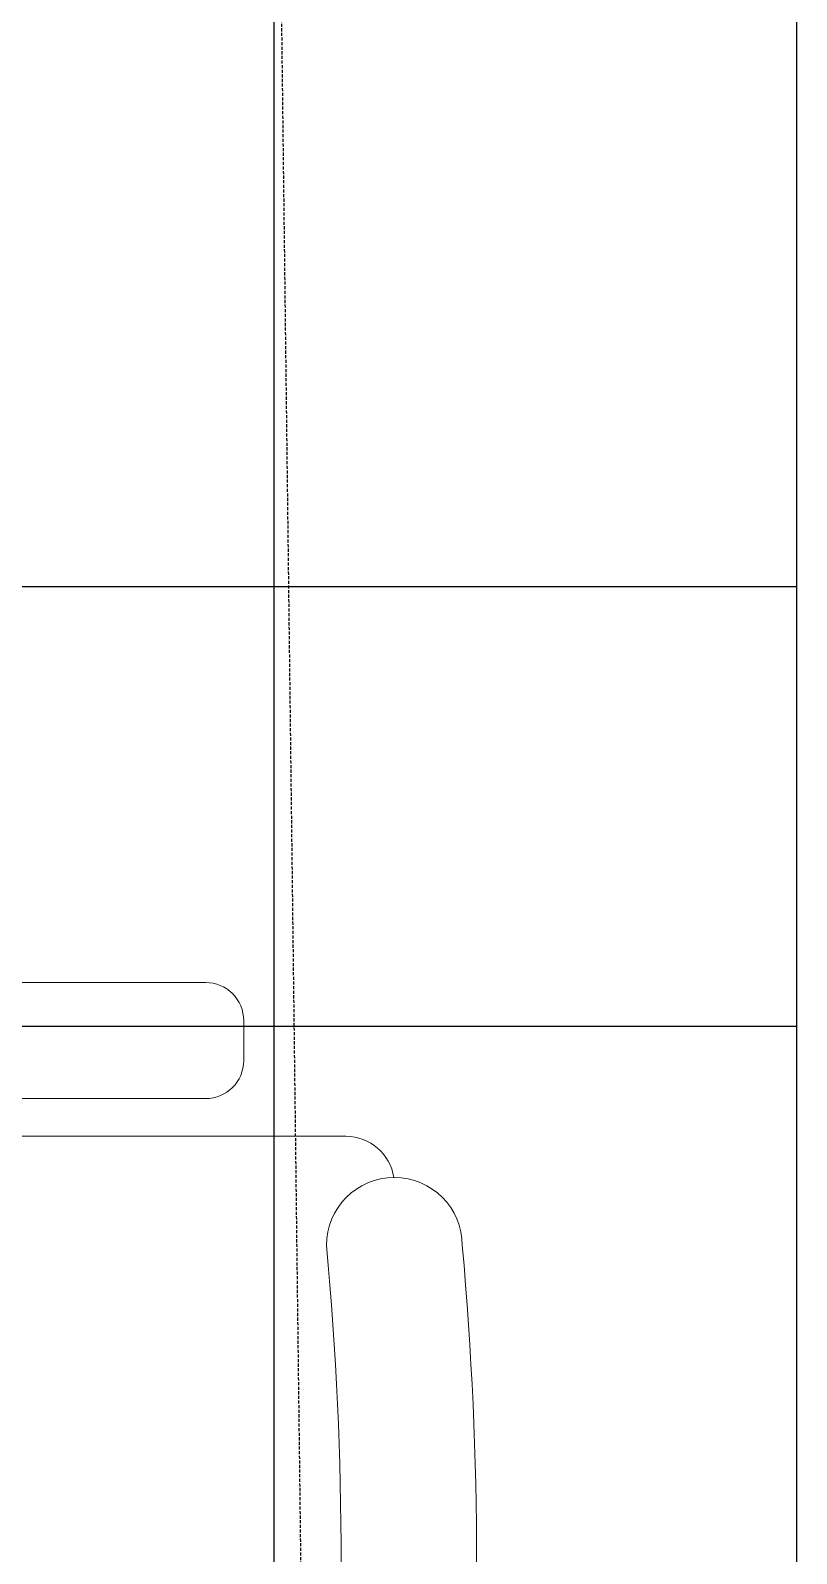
# Model space of a CAD drawing. Extents: x -178977 to 231842, y -29287 to 19916.
# Drawn here: x 38080 to 38476, y -11303 to -10515 of the extents above; entities that cross this region are included whole.
import ezdxf

# ---------------------------------------------------------------- set-up
doc = ezdxf.new("R2010")
doc.units = 0
doc.header["$LTSCALE"] = 0.25
doc.linetypes.add('DASHDOT', pattern=[25.4, 12.7, -6.35, 0, -6.35])
doc.linetypes.add('HIDDEN', pattern=[9.525, 6.35, -3.175])
doc.layers.add('01-First Floor-FUR$0$FALSE CEILING', color=251, linetype='Continuous')
for name, color, linetype, lineweight in [('01-First Floor-FUR$0$LOADING', 253, 'Continuous', 5), ('01-First Floor-FUR$0$Walls', 251, 'Continuous', 5), ('E-LITE-CLNG-CNDT', 6, 'DASHDOT', 35), ('E-POWR-FLOR-CNDT', 6, 'HIDDEN', 25)]:
    doc.layers.add(name, color=color, linetype=linetype, lineweight=lineweight)

# ---------------------------------------------------------------- blocks, each defined once
blk = doc.blocks.new('01-First Floor-FUR$0$GF21018-P')
at = {"color": 0}
for p, q in [((-0.2207, 0.47563), (-0.2207, 0.0675)), ((-0.30021, 0.32259), (-0.30021, 0.14)), ((-0.24021, 0.32259), (-0.24021, 0.14)), ((-0.2806, 0.12039), (-0.25983, 0.12039))]:
    blk.add_line(p, q, dxfattribs=at)
for centre, radius, start, end in [((-0.2806, 0.14), 0.01962, 180, 270), ((-0.25983, 0.14), 0.01962, 270, 360), ((-0.16429, 0.0425), 0.03511, 90, 270), ((0, 1.84674), 1.77674, 264.69456, 275.30527), ((-0.1957, 0.0675), 0.025, 180, 261.47208), ((0, 1.83136), 1.83136, 264.85322, 275.14698)]:
    blk.add_arc(centre, radius, start, end, dxfattribs=at)
blk = doc.blocks.new('01-First Floor-FUR')
at = {"layer": '01-First Floor-FUR$0$FALSE CEILING', "linetype": 'Continuous'}
for p, q in [((38206, -12830), (38206, -8830)), ((34976, -11030), (38476, -11030))]:
    blk.add_line(p, q, dxfattribs=at)
at = {"layer": '01-First Floor-FUR$0$FALSE CEILING'}
blk.add_line((37449.93, -10802.64, -0.11), (38476, -10802.64, -0.1), dxfattribs=at)
blk.add_lwpolyline([(34976, -12830), (34976, -10710), (34976, -10710), (34976, -8830), (38476, -8830), (38476, -12830), (34976, -12830)], dxfattribs=at)
at = {"layer": '01-First Floor-FUR$0$LOADING'}
blk.add_line((37449.93, -10802.64, -0.11), (38476, -10802.64, -0.1), dxfattribs=at)
at = {"layer": '01-First Floor-FUR$0$Walls'}
blk.add_line((38476, -8830), (38476, -12830), dxfattribs=at)
at = {"layer": '01-First Floor-FUR$0$LOADING', "extrusion": (7.77426e-06, 2.24021e-05, 1), "xscale": -1000, "yscale": 1000, "zscale": 1000, "rotation": 90.00141075505213}
blk.add_blockref('01-First Floor-FUR$0$GF21018-P', (38310.61, -11307.59, -0.07), dxfattribs=at)

msp = doc.modelspace()

# ---------------------------------------------------------------- linework, layer by layer
at = {"layer": 'E-POWR-FLOR-CNDT'}
msp.add_lwpolyline([(38352.26, -12129.83), (38228.51, -12006.08), (38161.38, -6603.73, -0.202144), (38190.67, -6531.78), (38352.26, -6370.19)], format="xyb", dxfattribs=at)

# ---------------------------------------------------------------- block references
at = {"layer": 'E-LITE-CLNG-CNDT'}
msp.add_blockref('01-First Floor-FUR', (0, 0), dxfattribs=at)

doc.saveas('drawing.dxf')
